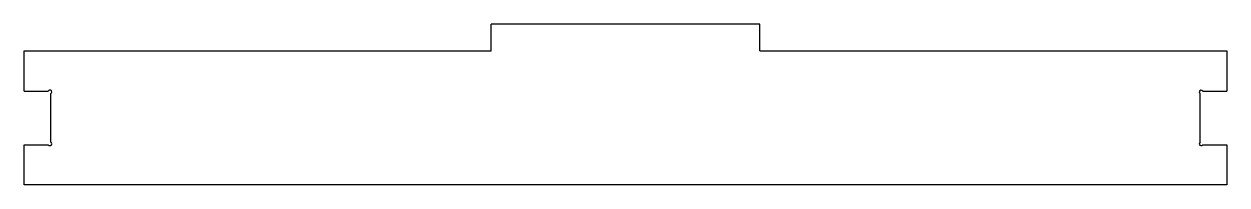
# Model space of a CAD drawing. Header units: millimetres. Extents: x 40 to 265, y 235 to 265.
import ezdxf

# ---------------------------------------------------------------- set-up
doc = ezdxf.new("R2010")
doc.units = ezdxf.units.MM
doc.layers.add('Shape2DView003', color=7, linetype='CONTINUOUS')

msp = doc.modelspace()

# ---------------------------------------------------------------- linework, layer by layer
at = {"layer": 'Shape2DView003'}
for p, q in [((177.65, 265), (127.35, 265)), ((127.35, 260), (127.35, 265)), ((177.65, 260), (177.65, 265)), ((40, 260), (127.35, 260)), ((40, 252.5), (40, 260)), ((177.65, 260), (265, 260)), ((265, 260), (265, 252.5)), ((40, 252.5), (44.53, 252.5)), ((45, 242.97), (45, 252.03)), ((260, 242.97), (260, 252.03)), ((260.47, 252.5), (265, 252.5)), ((40, 235), (40, 242.5)), ((40, 242.5), (44.53, 242.5)), ((260.47, 242.5), (265, 242.5)), ((265, 242.5), (265, 235)), ((265, 235), (40, 235))]:
    msp.add_line(p, q, dxfattribs=at)
for centre, start, end in [((44.83, 252.33), 0, 150), ((44.83, 252.33), -60, 0), ((260.17, 252.33), 30, -120), ((44.83, 242.67), -150, 0), ((44.83, 242.67), 0, 60), ((260.17, 242.67), 120, -30)]:
    msp.add_arc(centre, 0.343, start, end, dxfattribs=at)

doc.saveas('drawing.dxf')
